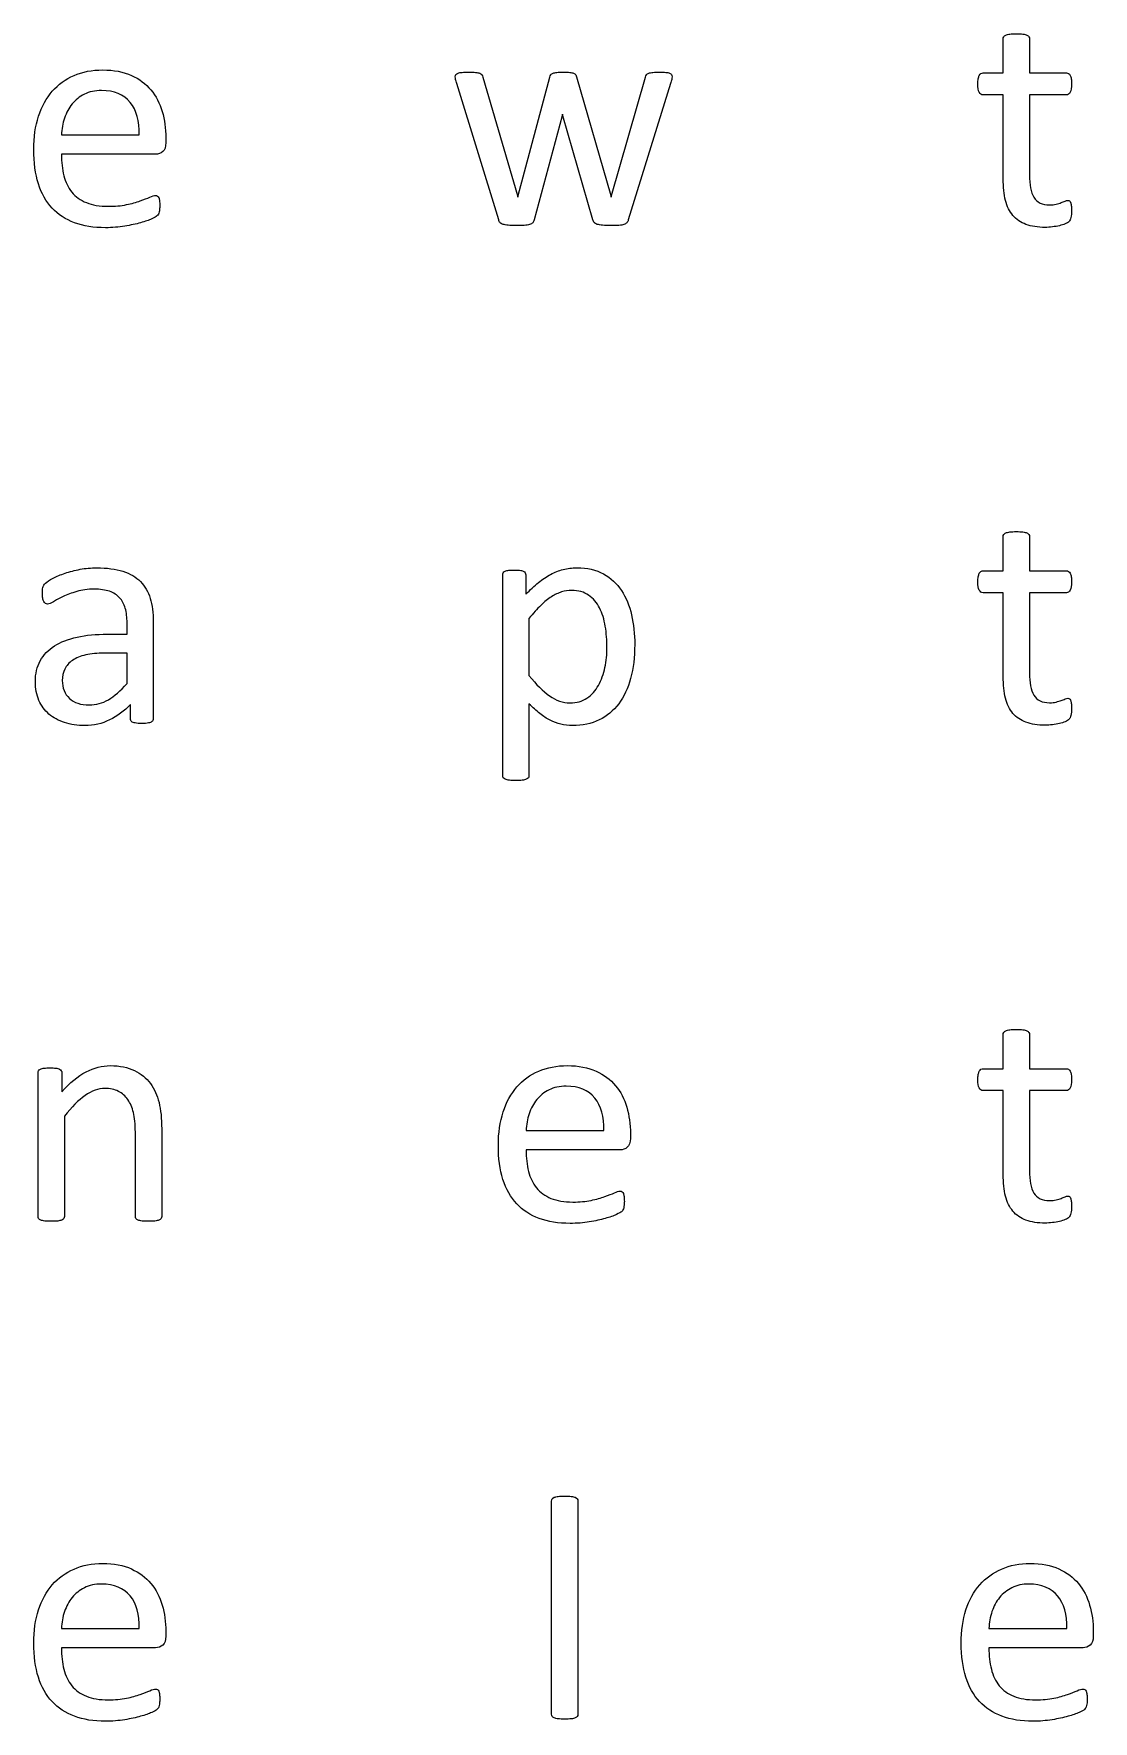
# Model space of a CAD drawing. Extents: x 0 to 612, y 0 to 328.
# Drawn here: x 417.1 to 451.3, y 96.5 to 151 of the extents above; entities that cross this region are included whole.
import ezdxf

# ---------------------------------------------------------------- set-up
doc = ezdxf.new("R2010")
doc.units = 0
doc.layers.add('Layer_1', color=7, linetype='CONTINUOUS')

msp = doc.modelspace()

# ---------------------------------------------------------------- linework, layer by layer
at = {"layer": 'Layer_1', "color": 7}
for p, q in [((448.432097, 149.76953), (448.432097, 150.873039)), ((449.282944, 150.873039), (449.282944, 149.76953)), ((431.608658, 149.630279), (432.727636, 145.804084)), ((432.748249, 145.804084), (433.774412, 149.630279)), ((434.640691, 149.64059), (435.749358, 145.804084)), ((435.764841, 145.804084), (436.868355, 149.630279)), ((437.724365, 149.645715), (437.724351, 149.645772)), ((447.787522, 149.76953), (448.432097, 149.76953)), ((449.282944, 149.76953), (450.47412, 149.76953)), ((432.119167, 145.020258), (430.762983, 149.429145)), ((437.677948, 149.429192), (436.311452, 145.020305)), ((448.432097, 149.06305), (447.782369, 149.06305)), ((448.432097, 146.350686), (448.432097, 149.06305)), ((450.474106, 149.06305), (449.28293, 149.06305)), ((449.28293, 149.06305), (449.28293, 146.47444)), ((434.18179, 148.43394), (434.171483, 148.387537)), ((434.192096, 148.387537), (434.18179, 148.43394)), ((434.171483, 148.387537), (433.269079, 145.020281)), ((435.166693, 145.020281), (434.192096, 148.387537)), ((417.983833, 147.768771), (420.50025, 147.768771)), ((421.356237, 147.670774), (421.356246, 147.516095)), ((421.026224, 147.144823), (417.983833, 147.144823)), ((432.727636, 145.804084), (432.737943, 145.757681)), ((432.737943, 145.757681), (432.748249, 145.804084)), ((435.749358, 145.804084), (435.759665, 145.757681)), ((435.759665, 145.757681), (435.764841, 145.804084)), ((450.644263, 145.33482), (450.644263, 145.334858)), ((448.432097, 133.674291), (448.432097, 134.7778)), ((449.282944, 134.7778), (449.282944, 133.674291)), ((447.787522, 133.674291), (448.432097, 133.674291)), ((449.282944, 133.674291), (450.47412, 133.674291)), ((432.248776, 127.058447), (432.248776, 133.540287)), ((432.996473, 133.540287), (432.996473, 132.916339)), ((448.432097, 132.967862), (447.782369, 132.967862)), ((448.432097, 130.255493), (448.432097, 132.967862)), ((450.474106, 132.967862), (449.28293, 132.967862)), ((449.28293, 132.967862), (449.28293, 130.379252)), ((433.099576, 132.132517), (433.099576, 130.286455)), ((419.46355, 131.62717), (420.102967, 131.62717)), ((420.102967, 131.62717), (420.102967, 131.988131)), ((420.94865, 132.024213), (420.948624, 128.894174)), ((420.102944, 131.013534), (419.375865, 131.013534)), ((420.102944, 130.028626), (420.102944, 131.013534)), ((435.621152, 131.194017), (435.621152, 131.194017)), ((436.518426, 131.292009), (436.518398, 131.29199)), ((420.21641, 128.894174), (420.21641, 129.358266)), ((433.099576, 129.378912), (433.099576, 127.058447)), ((450.644263, 129.239632), (450.644263, 129.239665)), ((448.432097, 117.579098), (448.432097, 118.682607)), ((449.282944, 118.682607), (449.282944, 117.579098)), ((417.226585, 112.804135), (417.226585, 117.44507)), ((417.994917, 117.44507), (417.994917, 116.831439)), ((447.787522, 117.579098), (448.432097, 117.579098)), ((449.282944, 117.579098), (450.47412, 117.579098)), ((448.432097, 116.872665), (447.782369, 116.872665)), ((448.432097, 114.160296), (448.432097, 116.872665)), ((450.474106, 116.872665), (449.28293, 116.872665)), ((449.28293, 116.872665), (449.28293, 114.284055)), ((418.077424, 116.047636), (418.077424, 112.804135)), ((420.37211, 112.804135), (420.37211, 115.521662)), ((421.222946, 115.635105), (421.22292, 112.804135)), ((433.006012, 115.578386), (435.52243, 115.578386)), ((436.378365, 115.480384), (436.378426, 115.32571)), ((436.048404, 114.954438), (433.006012, 114.954438)), ((450.644263, 113.14444), (450.644263, 113.144473)), ((433.830011, 96.708945), (433.830011, 103.598155)), ((434.680858, 103.598155), (434.680858, 96.708945)), ((417.983833, 99.483193), (420.50025, 99.483193)), ((421.356237, 99.385218), (421.356246, 99.23052)), ((447.971718, 99.483193), (450.488135, 99.483193)), ((451.34407, 99.385218), (451.344131, 99.23052)), ((421.026224, 98.859245), (417.983833, 98.859245)), ((451.014109, 98.859245), (447.971718, 98.859245))]:
    msp.add_line(p, q, dxfattribs=at)
for points in [[(448.432097, 150.873039), (448.432097, 150.897088), (448.438121, 150.919443), (448.450169, 150.940074)], [(448.450169, 150.940074), (448.462217, 150.960688), (448.484524, 150.978759), (448.517204, 150.994219)], [(448.517204, 150.994219), (448.549865, 151.009703), (448.593694, 151.020856), (448.6487, 151.027727)], [(448.6487, 151.027727), (448.703701, 151.034598), (448.772454, 151.038034), (448.854963, 151.038034)], [(448.854963, 151.038034), (448.940903, 151.038025), (449.011378, 151.03474), (449.066384, 151.027727)], [(449.066384, 151.027727), (449.121385, 151.020856), (449.164358, 151.009656), (449.195296, 150.994219)], [(449.195296, 150.994219), (449.226216, 150.978736), (449.24858, 150.960711), (449.262331, 150.940074)], [(449.262331, 150.940074), (449.276073, 150.919461), (449.282944, 150.897107), (449.282944, 150.873039)], [(417.68732, 149.179077), (417.88155, 149.400805), (418.116175, 149.570971), (418.391195, 149.689577)], [(418.391195, 149.689577), (418.666211, 149.808173), (418.973889, 149.867476), (419.314227, 149.86748)], [(419.314227, 149.86748), (419.678624, 149.867476), (419.988875, 149.809034), (420.244991, 149.692156)], [(420.244991, 149.692156), (420.501097, 149.575268), (420.711657, 149.417992), (420.876675, 149.220327)], [(430.71658, 149.645724), (430.71658, 149.676644), (430.723451, 149.701582), (430.737193, 149.720497)], [(430.726886, 149.558062), (430.720015, 149.592417), (430.71658, 149.621657), (430.71658, 149.645724)], [(430.762983, 149.429145), (430.745805, 149.480706), (430.733757, 149.523679), (430.726886, 149.558062)], [(430.737193, 149.720497), (430.750935, 149.739415), (430.774136, 149.754852), (430.806807, 149.7669)], [(430.806807, 149.7669), (430.839468, 149.778948), (430.883297, 149.786666), (430.938298, 149.790101)], [(430.938298, 149.790101), (430.993304, 149.793396), (431.060339, 149.795231), (431.139408, 149.795278)], [(431.139408, 149.795278), (431.235664, 149.795273), (431.31301, 149.792925), (431.371452, 149.78756)], [(431.371452, 149.78756), (431.429893, 149.782383), (431.474583, 149.773818), (431.505526, 149.76177)], [(431.505526, 149.76177), (431.536446, 149.749722), (431.55881, 149.732544), (431.572561, 149.710204)], [(431.572561, 149.710204), (431.586304, 149.68785), (431.598351, 149.661213), (431.608658, 149.630279)], [(433.774412, 149.630279), (433.781283, 149.661198), (433.792437, 149.687854), (433.80792, 149.710204)], [(433.80792, 149.710204), (433.823404, 149.732559), (433.846605, 149.749736), (433.877534, 149.76177)], [(433.877534, 149.76177), (433.908454, 149.773818), (433.950584, 149.782383), (434.003872, 149.78756)], [(434.003872, 149.78756), (434.057151, 149.79269), (434.126765, 149.795278), (434.212714, 149.795278)], [(434.212714, 149.795278), (434.295214, 149.795273), (434.36311, 149.792925), (434.416398, 149.78756)], [(434.416398, 149.78756), (434.469677, 149.782383), (434.511793, 149.773818), (434.542736, 149.76177)], [(434.542736, 149.76177), (434.573656, 149.749722), (434.596015, 149.733392), (434.609771, 149.712783)], [(434.609771, 149.712783), (434.623513, 149.69217), (434.63382, 149.668074), (434.640691, 149.64059)], [(436.868355, 149.630279), (436.875226, 149.661198), (436.88638, 149.687854), (436.901863, 149.710204)], [(436.901863, 149.710204), (436.917347, 149.732559), (436.941395, 149.749736), (436.974056, 149.76177)], [(436.974056, 149.76177), (437.006717, 149.773818), (437.051398, 149.782383), (437.108126, 149.78756)], [(437.108126, 149.78756), (437.164841, 149.79269), (437.237895, 149.795278), (437.32728, 149.795278)], [(437.32728, 149.795278), (437.40978, 149.795273), (437.475958, 149.793396), (437.525811, 149.790101)], [(437.525811, 149.790101), (437.575649, 149.786807), (437.615186, 149.778053), (437.644412, 149.764311)], [(437.644412, 149.764311), (437.673637, 149.750569), (437.69425, 149.735086), (437.706293, 149.717908)], [(437.714045, 149.558109), (437.707174, 149.523707), (437.695126, 149.480753), (437.677948, 149.429192)], [(437.706293, 149.717908), (437.718341, 149.700731), (437.724318, 149.676635), (437.724365, 149.645715)], [(437.724351, 149.645772), (437.724342, 149.621723), (437.721057, 149.592483), (437.714045, 149.558109)], [(447.612207, 149.4137), (447.612207, 149.479012), (447.616442, 149.534018), (447.625102, 149.578713)], [(447.625102, 149.578713), (447.633714, 149.623422), (447.644868, 149.660351), (447.65861, 149.689577)], [(447.65861, 149.689577), (447.672352, 149.718802), (447.690424, 149.73942), (447.712755, 149.751459)], [(447.712755, 149.751459), (447.735109, 149.763506), (447.760024, 149.769483), (447.787522, 149.76953)], [(450.47412, 149.76953), (450.501605, 149.769526), (450.525681, 149.763506), (450.546313, 149.751459)], [(450.546313, 149.751459), (450.566927, 149.739411), (450.584998, 149.718798), (450.600453, 149.689577)], [(450.600453, 149.689577), (450.615937, 149.660351), (450.627091, 149.623398), (450.633962, 149.578713)], [(450.633962, 149.578713), (450.640833, 149.534004), (450.644268, 149.479012), (450.644268, 149.4137)], [(417.241274, 148.369489), (417.344406, 148.687477), (417.493087, 148.95734), (417.68732, 149.179077)], [(418.726383, 149.083701), (418.568245, 149.004632), (418.435893, 148.899778), (418.329325, 148.769148)], [(419.27814, 149.202302), (419.068432, 149.202297), (418.884516, 149.16277), (418.726383, 149.083701)], [(420.203746, 148.820714), (419.99576, 149.075103), (419.687226, 149.202297), (419.27814, 149.202302)], [(420.876675, 149.220327), (421.041679, 149.022652), (421.162859, 148.790609), (421.240215, 148.524186)], [(447.65861, 149.145559), (447.62769, 149.200556), (447.612207, 149.289936), (447.612207, 149.4137)], [(447.782369, 149.06305), (447.730803, 149.063046), (447.689548, 149.090534), (447.65861, 149.145559)], [(450.597865, 149.145559), (450.566898, 149.090549), (450.525667, 149.063046), (450.474106, 149.06305)], [(450.644268, 149.4137), (450.644263, 149.289936), (450.628785, 149.200556), (450.597865, 149.145559)], [(418.329325, 148.769148), (418.222754, 148.638514), (418.140248, 148.486391), (418.081809, 148.312793)], [(420.50025, 147.768771), (420.510557, 148.215671), (420.411727, 148.566321), (420.203746, 148.820714)], [(421.240215, 148.524186), (421.317557, 148.257759), (421.356232, 147.973288), (421.356237, 147.670774)], [(417.086577, 147.294339), (417.086576, 147.693114), (417.138142, 148.051496), (417.241274, 148.369489)], [(418.081809, 148.312793), (418.023366, 148.139182), (417.990708, 147.957842), (417.983833, 147.768771)], [(421.356246, 147.516095), (421.356241, 147.382025), (421.322738, 147.286626), (421.255694, 147.229907)], [(417.236118, 146.19083), (417.136423, 146.507096), (417.086576, 146.874937), (417.086577, 147.294339)], [(417.983833, 147.144823), (417.983832, 146.88699), (418.009614, 146.654946), (418.061182, 146.448683)], [(421.255694, 147.229907), (421.188654, 147.173183), (421.112164, 147.144819), (421.026224, 147.144823)], [(418.061182, 146.448683), (418.112747, 146.242415), (418.19869, 146.065372), (418.319012, 145.917551)], [(448.506869, 145.651966), (448.457021, 145.849631), (448.432097, 146.082541), (448.432097, 146.350686)], [(449.28293, 146.47444), (449.28293, 146.154734), (449.330199, 145.913231), (449.424737, 145.74994)], [(417.679585, 145.401869), (417.483633, 145.611573), (417.335811, 145.874555), (417.236118, 146.19083)], [(418.319012, 145.917551), (418.43933, 145.769729), (418.595747, 145.656286), (418.788262, 145.577217)], [(420.528614, 145.633941), (420.654086, 145.67865), (420.757218, 145.719025), (420.838009, 145.755121)], [(420.838009, 145.755121), (420.918791, 145.791218), (420.979812, 145.809261), (421.021066, 145.809266)], [(421.021066, 145.809266), (421.045115, 145.809261), (421.066622, 145.803242), (421.085527, 145.791194)], [(421.085527, 145.791194), (421.104446, 145.779146), (421.119035, 145.761122), (421.129342, 145.737049)], [(421.129342, 145.737049), (421.139648, 145.713001), (421.147366, 145.679464), (421.152543, 145.636497)], [(449.424737, 145.74994), (449.519275, 145.586649), (449.688581, 145.505001), (449.932663, 145.505001)], [(418.404086, 144.927461), (418.117035, 145.034033), (417.875534, 145.192166), (417.679585, 145.401869)], [(418.788262, 145.577217), (418.980775, 145.498149), (419.216259, 145.458617), (419.494715, 145.458617)], [(419.494715, 145.458617), (419.714725, 145.458617), (419.910677, 145.476641), (420.082566, 145.512761)], [(420.082566, 145.512761), (420.25445, 145.548858), (420.403133, 145.589251), (420.528614, 145.633941)], [(421.070044, 145.146619), (421.051125, 145.1277), (420.995272, 145.096771), (420.902456, 145.053799)], [(421.116447, 145.205917), (421.104399, 145.185304), (421.088962, 145.165538), (421.070044, 145.146619)], [(421.142237, 145.275531), (421.13706, 145.249741), (421.128495, 145.226545), (421.116447, 145.205917)], [(421.155132, 145.363194), (421.151837, 145.330533), (421.147366, 145.301317), (421.142237, 145.275531)], [(421.152543, 145.636497), (421.157673, 145.593529), (421.160261, 145.541097), (421.160261, 145.47922)], [(421.160261, 145.47922), (421.160257, 145.434511), (421.158379, 145.395855), (421.155132, 145.363194)], [(448.74665, 145.162089), (448.636642, 145.291001), (448.556717, 145.454296), (448.506869, 145.651966)], [(449.169492, 144.873321), (448.997603, 144.936916), (448.856657, 145.033172), (448.74665, 145.162089)], [(449.932663, 145.505001), (450.011727, 145.505001), (450.082202, 145.512719), (450.144084, 145.528202)], [(450.144084, 145.528202), (450.205961, 145.543686), (450.260963, 145.560016), (450.309093, 145.577189)], [(450.309093, 145.577189), (450.357218, 145.594367), (450.398473, 145.610697), (450.432852, 145.626176)], [(450.432852, 145.626176), (450.467207, 145.641659), (450.498164, 145.649378), (450.525672, 145.649378)], [(450.525672, 145.649378), (450.54285, 145.649378), (450.55918, 145.645142), (450.574659, 145.636483)], [(450.574659, 145.636483), (450.590142, 145.62787), (450.602143, 145.61154), (450.610755, 145.587491)], [(450.610755, 145.587491), (450.619321, 145.563442), (450.627086, 145.530772), (450.633957, 145.489518)], [(450.644263, 145.334858), (450.644259, 145.235162), (450.637392, 145.156098), (450.62365, 145.097656)], [(450.633957, 145.489518), (450.640828, 145.448244), (450.644263, 145.396697), (450.644263, 145.33482)], [(419.407043, 144.76761), (419.025455, 144.76761), (418.691135, 144.820894), (418.404086, 144.927461)], [(420.028412, 144.816597), (419.834177, 144.783936), (419.627058, 144.76761), (419.407043, 144.76761)], [(420.541495, 144.927461), (420.393669, 144.886235), (420.222641, 144.849254), (420.028412, 144.816597)], [(420.902456, 145.053799), (420.809636, 145.010831), (420.689312, 144.968716), (420.541495, 144.927461)], [(432.16557, 144.932596), (432.144957, 144.956644), (432.129474, 144.985879), (432.119167, 145.020258)], [(432.260965, 144.875872), (432.217998, 144.889614), (432.186193, 144.908533), (432.16557, 144.932596)], [(432.425978, 144.844952), (432.358939, 144.851823), (432.303937, 144.86213), (432.260965, 144.875872)], [(432.686386, 144.834646), (432.579815, 144.834646), (432.493009, 144.83794), (432.425978, 144.844952)], [(432.946794, 144.842364), (432.876319, 144.837187), (432.789513, 144.834646), (432.686386, 144.834646)], [(433.11954, 144.870742), (433.074831, 144.857), (433.017265, 144.847541), (432.946794, 144.842364)], [(433.220093, 144.927461), (433.197738, 144.903412), (433.164225, 144.884494), (433.11954, 144.870742)], [(433.269079, 145.020281), (433.258773, 144.982444), (433.242442, 144.951529), (433.220093, 144.927461)], [(435.213096, 144.932619), (435.192483, 144.956668), (435.177, 144.985903), (435.166693, 145.020281)], [(435.308496, 144.875895), (435.265528, 144.889637), (435.233719, 144.908556), (435.213096, 144.932619)], [(435.481241, 144.844976), (435.409044, 144.851847), (435.351459, 144.862153), (435.308496, 144.875895)], [(435.749382, 144.834669), (435.64281, 144.834669), (435.553425, 144.837963), (435.481241, 144.844976)], [(436.007211, 144.842387), (435.938453, 144.83721), (435.852508, 144.834669), (435.749382, 144.834669)], [(436.169645, 144.870766), (436.130113, 144.857023), (436.075963, 144.847564), (436.007211, 144.842387)], [(436.262465, 144.927485), (436.240111, 144.903436), (436.209172, 144.884517), (436.169645, 144.870766)], [(436.311452, 145.020305), (436.301146, 144.982467), (436.284815, 144.951552), (436.262465, 144.927485)], [(449.788282, 144.777922), (449.54764, 144.777922), (449.341376, 144.809736), (449.169492, 144.873321)], [(450.025488, 144.793405), (449.946414, 144.783099), (449.867346, 144.777922), (449.788282, 144.777922)], [(450.249799, 144.83209), (450.179319, 144.816607), (450.104552, 144.803712), (450.025488, 144.793405)], [(450.438014, 144.891393), (450.383008, 144.867344), (450.32027, 144.847578), (450.249799, 144.83209)], [(450.561773, 144.968739), (450.534289, 144.941255), (450.493016, 144.915456), (450.438014, 144.891393)], [(450.62365, 145.097656), (450.609908, 145.039214), (450.589295, 144.996242), (450.561773, 144.968739)], [(448.432097, 134.7778), (448.432097, 134.801848), (448.438121, 134.824203), (448.450169, 134.84484)], [(448.450169, 134.84484), (448.462217, 134.865453), (448.484524, 134.883524), (448.517204, 134.898984)], [(448.517204, 134.898984), (448.549865, 134.914421), (448.593694, 134.925621), (448.6487, 134.932492)], [(448.6487, 134.932492), (448.703701, 134.939363), (448.772454, 134.942799), (448.854963, 134.942799)], [(448.854963, 134.942799), (448.940903, 134.942794), (449.011378, 134.939505), (449.066384, 134.932492)], [(449.066384, 134.932492), (449.121385, 134.925621), (449.164358, 134.914421), (449.195296, 134.898984)], [(449.195296, 134.898984), (449.226216, 134.883501), (449.24858, 134.865476), (449.262331, 134.84484)], [(449.262331, 134.84484), (449.276073, 134.824226), (449.282944, 134.801872), (449.282944, 134.7778)], [(418.102211, 133.599552), (418.250031, 133.649395), (418.411604, 133.690649), (418.58693, 133.72331)], [(418.58693, 133.72331), (418.762252, 133.755971), (418.939297, 133.772293), (419.118061, 133.772297)], [(419.118061, 133.772297), (419.451514, 133.772293), (419.735129, 133.734459), (419.968899, 133.658854)], [(432.264259, 133.615054), (432.274566, 133.633973), (432.295179, 133.650303), (432.326136, 133.664045)], [(432.326136, 133.664045), (432.357056, 133.677787), (432.396612, 133.687247), (432.444737, 133.692424)], [(432.444737, 133.692424), (432.492868, 133.697601), (432.551309, 133.700142), (432.620062, 133.700142)], [(432.620062, 133.700142), (432.692255, 133.700132), (432.751553, 133.697789), (432.797966, 133.692424)], [(432.797966, 133.692424), (432.844369, 133.687247), (432.883049, 133.677787), (432.913988, 133.664045)], [(432.913988, 133.664045), (432.944907, 133.650303), (432.966415, 133.633973), (432.978448, 133.615054)], [(433.798324, 133.558335), (433.930672, 133.628801), (434.066464, 133.682089), (434.205693, 133.718185)], [(434.205693, 133.718185), (434.344916, 133.754282), (434.491881, 133.772326), (434.646583, 133.77233)], [(434.646583, 133.77233), (434.983476, 133.772326), (435.270526, 133.707008), (435.507733, 133.576383)], [(447.712755, 133.656266), (447.735109, 133.668314), (447.760024, 133.674291), (447.787522, 133.674291)], [(450.47412, 133.674291), (450.501605, 133.674286), (450.525681, 133.668267), (450.546313, 133.656266)], [(417.364817, 132.931775), (417.364817, 133.017715), (417.370832, 133.085607), (417.382866, 133.135459)], [(417.382866, 133.135459), (417.394899, 133.185303), (417.424115, 133.232572), (417.470527, 133.277267)], [(417.470527, 133.277267), (417.516935, 133.321928), (417.596863, 133.374379), (417.710309, 133.434543)], [(417.710309, 133.434543), (417.823753, 133.494698), (417.954387, 133.549699), (418.102211, 133.599552)], [(419.968899, 133.658854), (420.202661, 133.583221), (420.391732, 133.472353), (420.536123, 133.326253)], [(420.536123, 133.326253), (420.680505, 133.180145), (420.785354, 132.998806), (420.850676, 132.782231)], [(432.248776, 133.540287), (432.248776, 133.571206), (432.253906, 133.596144), (432.264259, 133.615054)], [(432.978448, 133.615054), (432.990496, 133.596135), (432.996473, 133.571239), (432.996473, 133.540287)], [(432.996473, 132.916339), (433.137419, 133.060716), (433.273207, 133.186192), (433.403841, 133.292769)], [(433.403841, 133.292769), (433.534476, 133.399336), (433.665967, 133.487855), (433.798324, 133.558335)], [(435.507733, 133.576383), (435.744934, 133.445744), (435.938302, 133.266979), (436.087851, 133.040098)], [(447.612207, 133.318507), (447.612207, 133.38382), (447.616442, 133.438826), (447.625102, 133.48352)], [(447.65861, 133.050367), (447.62769, 133.105363), (447.612207, 133.194748), (447.612207, 133.318507)], [(447.625102, 133.48352), (447.633714, 133.528229), (447.644868, 133.565163), (447.65861, 133.594389)], [(447.65861, 133.594389), (447.672352, 133.623614), (447.690424, 133.644228), (447.712755, 133.656266)], [(450.546313, 133.656266), (450.566927, 133.644218), (450.584998, 133.623605), (450.600453, 133.594389)], [(450.644268, 133.318507), (450.644263, 133.194748), (450.628785, 133.105363), (450.597865, 133.050367)], [(450.600453, 133.594389), (450.615937, 133.565163), (450.627091, 133.528206), (450.633962, 133.48352)], [(450.633962, 133.48352), (450.640833, 133.438811), (450.644268, 133.38382), (450.644268, 133.318507)], [(417.375129, 132.789968), (417.368253, 132.832936), (417.364817, 132.880205), (417.364817, 132.931775)], [(417.408646, 132.684258), (417.393177, 132.711742), (417.382004, 132.746991), (417.375129, 132.789968)], [(417.46279, 132.62238), (417.442163, 132.636123), (417.424115, 132.656736), (417.408646, 132.684258)], [(417.534983, 132.601767), (417.50748, 132.601763), (417.483416, 132.608638), (417.46279, 132.62238)], [(417.723198, 132.676535), (417.638973, 132.626687), (417.576234, 132.601763), (417.534983, 132.601767)], [(418.037751, 132.841548), (417.912272, 132.781384), (417.807421, 132.726378), (417.723198, 132.676535)], [(418.476061, 133.006557), (418.30933, 132.956709), (418.163226, 132.901703), (418.037751, 132.841548)], [(419.040708, 133.081329), (418.831005, 133.081324), (418.642789, 133.056386), (418.476061, 133.006557)], [(419.535743, 133.011715), (419.401669, 133.058118), (419.236655, 133.081324), (419.040708, 133.081329)], [(419.863186, 132.805452), (419.77896, 132.896549), (419.669809, 132.965302), (419.535743, 133.011715)], [(420.046243, 132.462539), (420.008406, 132.600045), (419.947404, 132.714349), (419.863186, 132.805452)], [(420.850676, 132.782231), (420.915989, 132.565652), (420.948645, 132.312981), (420.94865, 132.024213)], [(433.826656, 132.83639), (433.716643, 132.765915), (433.601483, 132.673094), (433.481164, 132.557934)], [(434.15152, 132.991087), (434.044948, 132.958426), (433.936658, 132.906861), (433.826656, 132.83639)], [(434.476384, 133.040079), (434.366376, 133.040074), (434.258087, 133.023748), (434.15152, 132.991087)], [(435.028143, 132.885377), (434.880316, 132.988508), (434.696398, 133.040074), (434.476384, 133.040079)], [(435.381366, 132.472851), (435.293704, 132.644735), (435.17596, 132.782245), (435.028143, 132.885377)], [(436.087851, 133.040098), (436.237386, 132.813203), (436.346532, 132.549354), (436.415294, 132.248558)], [(447.782369, 132.967862), (447.730803, 132.967858), (447.689548, 132.995347), (447.65861, 133.050367)], [(450.597865, 133.050367), (450.566898, 132.995361), (450.525667, 132.967858), (450.474106, 132.967862)], [(420.102967, 131.988131), (420.102962, 132.166891), (420.084048, 132.325024), (420.046243, 132.462539)], [(433.481164, 132.557934), (433.360841, 132.442768), (433.233647, 132.300961), (433.099576, 132.132517)], [(435.567007, 131.88242), (435.530911, 132.104153), (435.469024, 132.300961), (435.381366, 132.472851)], [(436.415294, 132.248558), (436.484042, 131.947752), (436.518421, 131.628902), (436.518426, 131.292009)], [(417.756716, 131.245583), (417.956103, 131.372777), (418.200182, 131.468172), (418.488953, 131.531771)], [(418.488953, 131.531771), (418.77772, 131.595366), (419.102585, 131.627166), (419.46355, 131.62717)], [(435.621152, 131.194017), (435.621147, 131.431219), (435.60308, 131.660683), (435.567007, 131.88242)], [(417.297779, 130.766017), (417.404348, 130.958528), (417.557327, 131.118384), (417.756716, 131.245583)], [(418.767385, 130.954236), (418.595497, 130.914704), (418.452831, 130.856258), (418.339388, 130.778911)], [(419.375865, 131.013534), (419.142094, 131.013534), (418.939271, 130.993768), (418.767385, 130.954236)], [(435.554112, 130.549442), (435.598821, 130.762581), (435.621147, 130.977438), (435.621152, 131.194017)], [(436.518398, 131.29199), (436.518393, 130.886335), (436.474536, 130.521939), (436.386902, 130.198793)], [(417.137925, 130.08535), (417.137924, 130.346614), (417.191209, 130.573505), (417.297779, 130.766017)], [(418.089293, 130.500455), (418.036007, 130.392166), (418.009364, 130.267546), (418.009366, 130.1266)], [(418.339388, 130.778911), (418.225941, 130.70156), (418.142577, 130.60874), (418.089293, 130.500455)], [(435.34527, 129.971902), (435.439803, 130.143787), (435.509417, 130.336298), (435.554112, 130.549442)], [(417.253948, 129.487183), (417.176599, 129.662508), (417.137924, 129.861895), (417.137925, 130.08535)], [(418.009366, 130.1266), (418.009364, 129.885958), (418.085854, 129.694307), (418.238834, 129.551639)], [(419.502198, 129.50781), (419.692992, 129.621253), (419.89324, 129.79486), (420.102944, 130.028626)], [(433.099576, 130.286455), (433.333338, 130.001123), (433.55507, 129.782826), (433.764774, 129.631569)], [(434.973998, 129.559376), (435.126973, 129.662508), (435.250732, 129.800013), (435.34527, 129.971902)], [(436.386902, 130.198793), (436.299239, 129.875646), (436.170323, 129.601487), (436.000161, 129.376314)], [(448.506869, 129.556773), (448.457021, 129.754443), (448.432097, 129.987348), (448.432097, 130.255493)], [(449.28293, 130.379252), (449.28293, 130.059541), (449.330199, 129.818038), (449.424737, 129.654747)], [(417.578814, 129.043718), (417.439585, 129.164037), (417.331296, 129.311858), (417.253948, 129.487183)], [(418.238834, 129.551639), (418.391812, 129.408975), (418.60581, 129.337643), (418.88083, 129.337643)], [(418.88083, 129.337643), (419.104279, 129.337643), (419.311404, 129.394363), (419.502198, 129.50781)], [(420.21641, 129.358266), (420.013582, 129.141692), (419.787553, 128.973243), (419.538318, 128.852924)], [(433.450226, 129.064359), (433.340214, 129.153739), (433.223331, 129.258593), (433.099576, 129.378912)], [(433.764774, 129.631569), (433.974472, 129.480307), (434.194487, 129.404679), (434.424818, 129.404679)], [(434.424818, 129.404679), (434.637957, 129.404679), (434.821014, 129.456244), (434.973998, 129.559376)], [(436.000161, 129.376314), (435.829989, 129.151146), (435.619425, 128.977539), (435.368476, 128.855498)], [(448.74665, 129.066896), (448.636642, 129.195813), (448.556717, 129.359104), (448.506869, 129.556773)], [(449.424737, 129.654747), (449.519275, 129.491456), (449.688581, 129.409808), (449.932663, 129.409808)], [(449.932663, 129.409808), (450.011727, 129.409808), (450.082202, 129.417526), (450.144084, 129.43301)], [(450.144084, 129.43301), (450.205961, 129.448493), (450.260963, 129.464824), (450.309093, 129.481997)], [(450.309093, 129.481997), (450.357218, 129.499174), (450.398473, 129.515505), (450.432852, 129.530988)], [(450.432852, 129.530988), (450.467207, 129.546472), (450.498164, 129.55419), (450.525672, 129.55419)], [(450.525672, 129.55419), (450.54285, 129.55419), (450.55918, 129.549954), (450.574659, 129.541295)], [(450.574659, 129.541295), (450.590142, 129.532682), (450.602143, 129.516352), (450.610755, 129.492308)], [(450.610755, 129.492308), (450.619321, 129.468259), (450.627086, 129.435584), (450.633957, 129.39433)], [(450.633957, 129.39433), (450.640828, 129.353103), (450.644263, 129.301514), (450.644263, 129.239632)], [(418.08416, 128.767836), (417.886489, 128.831436), (417.71804, 128.923395), (417.578814, 129.043718)], [(418.746783, 128.672441), (418.502702, 128.672441), (418.281828, 128.704255), (418.08416, 128.767836)], [(419.538318, 128.852924), (419.289082, 128.732601), (419.025234, 128.672441), (418.746783, 128.672441)], [(420.252507, 128.801358), (420.228458, 128.821971), (420.21641, 128.852924), (420.21641, 128.894174)], [(420.368533, 128.754955), (420.315245, 128.765262), (420.276569, 128.780745), (420.252507, 128.801358)], [(420.582529, 128.739472), (420.493144, 128.739472), (420.421812, 128.744649), (420.368533, 128.754955)], [(420.79395, 128.754955), (420.74582, 128.744649), (420.675344, 128.739472), (420.582529, 128.739472)], [(420.907397, 128.801358), (420.879866, 128.780745), (420.842075, 128.765262), (420.79395, 128.754955)], [(420.948624, 128.894174), (420.948619, 128.852948), (420.934882, 128.821981), (420.907397, 128.801358)], [(433.782822, 128.842627), (433.671097, 128.901068), (433.560228, 128.974979), (433.450226, 129.064359)], [(434.125739, 128.713715), (434.008851, 128.741199), (433.894547, 128.784185), (433.782822, 128.842627)], [(435.368476, 128.855498), (435.117518, 128.733462), (434.830468, 128.672441), (434.507327, 128.672441)], [(449.169492, 128.778128), (448.997603, 128.841728), (448.856657, 128.937984), (448.74665, 129.066896)], [(449.788282, 128.682729), (449.54764, 128.682729), (449.341376, 128.714543), (449.169492, 128.778128)], [(450.438014, 128.7962), (450.383008, 128.772152), (450.32027, 128.752386), (450.249799, 128.736897)], [(450.561773, 128.873547), (450.534289, 128.846062), (450.493016, 128.820263), (450.438014, 128.7962)], [(450.62365, 129.002463), (450.609908, 128.944022), (450.589295, 128.90105), (450.561773, 128.873547)], [(450.644263, 129.239665), (450.644259, 129.139974), (450.637392, 129.060905), (450.62365, 129.002463)], [(434.507327, 128.672441), (434.369812, 128.672441), (434.242617, 128.686183), (434.125739, 128.713715)], [(450.025488, 128.698213), (449.946414, 128.687906), (449.867346, 128.682729), (449.788282, 128.682729)], [(450.249799, 128.736897), (450.179319, 128.721414), (450.104552, 128.708519), (450.025488, 128.698213)], [(432.266801, 126.986253), (432.254753, 127.006867), (432.248776, 127.030962), (432.248776, 127.058447)], [(432.333836, 126.934688), (432.301175, 126.94843), (432.27883, 126.965607), (432.266801, 126.986253)], [(432.465327, 126.903768), (432.410326, 126.910639), (432.366492, 126.920946), (432.333836, 126.934688)], [(432.67159, 126.893461), (432.589086, 126.893466), (432.520333, 126.896756), (432.465327, 126.903768)], [(432.883011, 126.903768), (432.828005, 126.896897), (432.757535, 126.893461), (432.67159, 126.893461)], [(433.011928, 126.934688), (432.980961, 126.920946), (432.938013, 126.910639), (432.883011, 126.903768)], [(433.078963, 126.986253), (433.065221, 126.96564), (433.042867, 126.948416), (433.011928, 126.934688)], [(433.099576, 127.058447), (433.099572, 127.030962), (433.092705, 127.006881), (433.078963, 126.986253)], [(448.432097, 118.682607), (448.432097, 118.706656), (448.438121, 118.72901), (448.450169, 118.749642)], [(448.450169, 118.749642), (448.462217, 118.770255), (448.484524, 118.788327), (448.517204, 118.803787)], [(448.517204, 118.803787), (448.549865, 118.81927), (448.593694, 118.830424), (448.6487, 118.837295)], [(448.6487, 118.837295), (448.703701, 118.844166), (448.772454, 118.847602), (448.854963, 118.847602)], [(448.854963, 118.847602), (448.940903, 118.847592), (449.011378, 118.844307), (449.066384, 118.837295)], [(449.066384, 118.837295), (449.121385, 118.830424), (449.164358, 118.819223), (449.195296, 118.803787)], [(449.195296, 118.803787), (449.226216, 118.788304), (449.24858, 118.770279), (449.262331, 118.749642)], [(449.262331, 118.749642), (449.276073, 118.729029), (449.282944, 118.706675), (449.282944, 118.682607)], [(417.226585, 117.44507), (417.226584, 117.472555), (417.231743, 117.495775), (417.242054, 117.514684)], [(417.242054, 117.514684), (417.252366, 117.533603), (417.272993, 117.550781), (417.303933, 117.56625)], [(417.303933, 117.56625), (417.334872, 117.581734), (417.374406, 117.59204), (417.422535, 117.597217)], [(417.422535, 117.597217), (417.470662, 117.602347), (417.53426, 117.604935), (417.613329, 117.604935)], [(417.613329, 117.604935), (417.688958, 117.60493), (417.751696, 117.602582), (417.801545, 117.597217)], [(417.801545, 117.597217), (417.85139, 117.59204), (417.890065, 117.581734), (417.917568, 117.56625)], [(417.917568, 117.56625), (417.945066, 117.550767), (417.964835, 117.533589), (417.976869, 117.514684)], [(417.976869, 117.514684), (417.988898, 117.495766), (417.994917, 117.472564), (417.994917, 117.44507)], [(417.994917, 116.831439), (418.256183, 117.123637), (418.516591, 117.337637), (418.776141, 117.473435)], [(418.776141, 117.473435), (419.035689, 117.609218), (419.297815, 117.677114), (419.56252, 117.677119)], [(419.56252, 117.677119), (419.871915, 117.677114), (420.132323, 117.624687), (420.343744, 117.519842)], [(420.343744, 117.519842), (420.55516, 117.414988), (420.726188, 117.274899), (420.856827, 117.099579)], [(432.709447, 116.988692), (432.903676, 117.210419), (433.138304, 117.380586), (433.41332, 117.499192)], [(433.41332, 117.499192), (433.68834, 117.617788), (433.996013, 117.677091), (434.336351, 117.677095)], [(434.336351, 117.677095), (434.700747, 117.677091), (435.011003, 117.618649), (435.267119, 117.501771)], [(435.267119, 117.501771), (435.523225, 117.384883), (435.733785, 117.227606), (435.898799, 117.029941)], [(447.612207, 117.223314), (447.612207, 117.288627), (447.616442, 117.343628), (447.625102, 117.388328)], [(447.625102, 117.388328), (447.633714, 117.433037), (447.644868, 117.469966), (447.65861, 117.499192)], [(447.65861, 117.499192), (447.672352, 117.528417), (447.690424, 117.549035), (447.712755, 117.561073)], [(447.712755, 117.561073), (447.735109, 117.573074), (447.760024, 117.579098), (447.787522, 117.579098)], [(450.47412, 117.579098), (450.501605, 117.579093), (450.525681, 117.573074), (450.546313, 117.561073)], [(450.546313, 117.561073), (450.566927, 117.549026), (450.584998, 117.528412), (450.600453, 117.499192)], [(450.600453, 117.499192), (450.615937, 117.469966), (450.627091, 117.433013), (450.633962, 117.388328)], [(450.633962, 117.388328), (450.640833, 117.343619), (450.644268, 117.288627), (450.644268, 117.223314)], [(419.387202, 116.939724), (419.174058, 116.939719), (418.960919, 116.86409), (418.747782, 116.712833)], [(419.82293, 116.846908), (419.697453, 116.90878), (419.552206, 116.939719), (419.387202, 116.939724)], [(420.12975, 116.578763), (420.050677, 116.695641), (419.948406, 116.785022), (419.82293, 116.846908)], [(420.856827, 117.099579), (420.987457, 116.92425), (421.081134, 116.718848), (421.137863, 116.483368)], [(432.263403, 116.179103), (432.366534, 116.497092), (432.515213, 116.76695), (432.709447, 116.988692)], [(433.748561, 116.893316), (433.590423, 116.814242), (433.458071, 116.709393), (433.351504, 116.578763)], [(434.300315, 117.011917), (434.090612, 117.011912), (433.906694, 116.972385), (433.748561, 116.893316)], [(435.225925, 116.630329), (435.01794, 116.884718), (434.709406, 117.011912), (434.300315, 117.011917)], [(435.898799, 117.029941), (436.063807, 116.832267), (436.184987, 116.600223), (436.262338, 116.333801)], [(447.65861, 116.955169), (447.62769, 117.010171), (447.612207, 117.099551), (447.612207, 117.223314)], [(447.782369, 116.872665), (447.730803, 116.87266), (447.689548, 116.900149), (447.65861, 116.955169)], [(450.597865, 116.955169), (450.566898, 116.900163), (450.525667, 116.87266), (450.474106, 116.872665)], [(450.644268, 117.223314), (450.644263, 117.099551), (450.628785, 117.010171), (450.597865, 116.955169)], [(418.747782, 116.712833), (418.53464, 116.561571), (418.311188, 116.339839), (418.077424, 116.047636)], [(420.310228, 116.161079), (420.268955, 116.322647), (420.208814, 116.461875), (420.12975, 116.578763)], [(421.137863, 116.483368), (421.194577, 116.24788), (421.222941, 115.965127), (421.222946, 115.635105)], [(433.351504, 116.578763), (433.244932, 116.448128), (433.162428, 116.296005), (433.103986, 116.122403)], [(435.52243, 115.578386), (435.532737, 116.025286), (435.433906, 116.375935), (435.225925, 116.630329)], [(436.262338, 116.333801), (436.339685, 116.067374), (436.37836, 115.782903), (436.378365, 115.480384)], [(420.37211, 115.521662), (420.372105, 115.786362), (420.351497, 115.999501), (420.310228, 116.161079)], [(432.108706, 115.103954), (432.108701, 115.502729), (432.160267, 115.86111), (432.263403, 116.179103)], [(433.103986, 116.122403), (433.045545, 115.948796), (433.012888, 115.767457), (433.006012, 115.578386)], [(436.378426, 115.32571), (436.378421, 115.191635), (436.344918, 115.096241), (436.277873, 115.039521)], [(432.258245, 114.000445), (432.158549, 114.316711), (432.108701, 114.684547), (432.108706, 115.103954)], [(433.006012, 114.954438), (433.006012, 114.696604), (433.031802, 114.464556), (433.083359, 114.258298)], [(436.277873, 115.039521), (436.210829, 114.982798), (436.134344, 114.954433), (436.048404, 114.954438)], [(433.083359, 114.258298), (433.134925, 114.05203), (433.220869, 113.874987), (433.341193, 113.727166)], [(448.506869, 113.461581), (448.457021, 113.659246), (448.432097, 113.892155), (448.432097, 114.160296)], [(449.28293, 114.284055), (449.28293, 113.964344), (449.330199, 113.722845), (449.424737, 113.559554)], [(432.70171, 113.211484), (432.505763, 113.421183), (432.357936, 113.68417), (432.258245, 114.000445)], [(433.341193, 113.727166), (433.461511, 113.579344), (433.617926, 113.465896), (433.810443, 113.386832)], [(435.55079, 113.443556), (435.676266, 113.488265), (435.779398, 113.528639), (435.860189, 113.564736)], [(435.860189, 113.564736), (435.940971, 113.600832), (436.001991, 113.618876), (436.043246, 113.618881)], [(436.043246, 113.618881), (436.067295, 113.618876), (436.088802, 113.612857), (436.107702, 113.600809)], [(436.107702, 113.600809), (436.126621, 113.588761), (436.14121, 113.570736), (436.151517, 113.546664)], [(436.151517, 113.546664), (436.161823, 113.522615), (436.169541, 113.489079), (436.174718, 113.446107)], [(449.424737, 113.559554), (449.519275, 113.396263), (449.688581, 113.314616), (449.932663, 113.314616)], [(433.426215, 112.737076), (433.13916, 112.843648), (432.897662, 113.001781), (432.70171, 113.211484)], [(433.810443, 113.386832), (434.00295, 113.307763), (434.238434, 113.268231), (434.516895, 113.268231)], [(434.516895, 113.268231), (434.736905, 113.268231), (434.932856, 113.286256), (435.104746, 113.322376)], [(435.104746, 113.322376), (435.27663, 113.358473), (435.425313, 113.398861), (435.55079, 113.443556)], [(436.092172, 112.956234), (436.073253, 112.937315), (436.017399, 112.906386), (435.924584, 112.863414)], [(436.138575, 113.015532), (436.126527, 112.994919), (436.111043, 112.975153), (436.092172, 112.956234)], [(436.164365, 113.085146), (436.159188, 113.059356), (436.150623, 113.036159), (436.138575, 113.015532)], [(436.17726, 113.172809), (436.173965, 113.140148), (436.169541, 113.110931), (436.164365, 113.085146)], [(436.174718, 113.446107), (436.179848, 113.403139), (436.182436, 113.350712), (436.182436, 113.288835)], [(436.182436, 113.288835), (436.182432, 113.244126), (436.180554, 113.20547), (436.17726, 113.172809)], [(448.74665, 112.971703), (448.636642, 113.100616), (448.556717, 113.263906), (448.506869, 113.461581)], [(449.169492, 112.682931), (448.997603, 112.746531), (448.856657, 112.842787), (448.74665, 112.971703)], [(449.932663, 113.314616), (450.011727, 113.314616), (450.082202, 113.322334), (450.144084, 113.337817)], [(450.144084, 113.337817), (450.205961, 113.353301), (450.260963, 113.369631), (450.309093, 113.386804)], [(450.309093, 113.386804), (450.357218, 113.403982), (450.398473, 113.420312), (450.432852, 113.435791)], [(450.432852, 113.435791), (450.467207, 113.451274), (450.498164, 113.458992), (450.525672, 113.458992)], [(450.525672, 113.458992), (450.54285, 113.458992), (450.55918, 113.454757), (450.574659, 113.446097)], [(450.574659, 113.446097), (450.590142, 113.437485), (450.602143, 113.421155), (450.610755, 113.397111)], [(450.610755, 113.397111), (450.619321, 113.373062), (450.627086, 113.340387), (450.633957, 113.299137)], [(450.644263, 113.144473), (450.644259, 113.044776), (450.637392, 112.965708), (450.62365, 112.907266)], [(450.633957, 113.299137), (450.640828, 113.257864), (450.644263, 113.206317), (450.644263, 113.14444)], [(417.244633, 112.73452), (417.232599, 112.753439), (417.226585, 112.776641), (417.226585, 112.804135)], [(417.311669, 112.685534), (417.279008, 112.699276), (417.256665, 112.715606), (417.244633, 112.73452)], [(417.443162, 112.654614), (417.388158, 112.661485), (417.344326, 112.671792), (417.311669, 112.685534)], [(417.649426, 112.644307), (417.56692, 112.644307), (417.498165, 112.647602), (417.443162, 112.654614)], [(417.860847, 112.654614), (417.805842, 112.647743), (417.735368, 112.644307), (417.649426, 112.644307)], [(417.989762, 112.685534), (417.958818, 112.671792), (417.915849, 112.661485), (417.860847, 112.654614)], [(418.056797, 112.73452), (418.043046, 112.715602), (418.020701, 112.699271), (417.989762, 112.685534)], [(418.077424, 112.804135), (418.077423, 112.77665), (418.070549, 112.75343), (418.056797, 112.73452)], [(420.392723, 112.73452), (420.378981, 112.753439), (420.37211, 112.776641), (420.37211, 112.804135)], [(420.459758, 112.685534), (420.428791, 112.699276), (420.40647, 112.715606), (420.392723, 112.73452)], [(420.58867, 112.654614), (420.533664, 112.661485), (420.490692, 112.671792), (420.459758, 112.685534)], [(420.800091, 112.644307), (420.714147, 112.644307), (420.643672, 112.647602), (420.58867, 112.654614)], [(421.006355, 112.654614), (420.951349, 112.647743), (420.882591, 112.644307), (420.800091, 112.644307)], [(421.135271, 112.685534), (421.104352, 112.671792), (421.061356, 112.661485), (421.006355, 112.654614)], [(421.202307, 112.73452), (421.188564, 112.715602), (421.16621, 112.699271), (421.135271, 112.685534)], [(421.22292, 112.804135), (421.222915, 112.77665), (421.216049, 112.75343), (421.202307, 112.73452)], [(434.429171, 112.577221), (434.047579, 112.577225), (433.71326, 112.630509), (433.426215, 112.737076)], [(435.05054, 112.626212), (434.856305, 112.593551), (434.649181, 112.577225), (434.429171, 112.577221)], [(435.563623, 112.737076), (435.415797, 112.695803), (435.244769, 112.658868), (435.05054, 112.626212)], [(435.924584, 112.863414), (435.831759, 112.820446), (435.71144, 112.77833), (435.563623, 112.737076)], [(449.788282, 112.587537), (449.54764, 112.587537), (449.341376, 112.61935), (449.169492, 112.682931)], [(450.025488, 112.60302), (449.946414, 112.592713), (449.867346, 112.587537), (449.788282, 112.587537)], [(450.249799, 112.641705), (450.179319, 112.626221), (450.104552, 112.613326), (450.025488, 112.60302)], [(450.438014, 112.701003), (450.383008, 112.676954), (450.32027, 112.657188), (450.249799, 112.641705)], [(450.561773, 112.778354), (450.534289, 112.75087), (450.493016, 112.72507), (450.438014, 112.701003)], [(450.62365, 112.907266), (450.609908, 112.848825), (450.589295, 112.805857), (450.561773, 112.778354)], [(433.830011, 103.598155), (433.830011, 103.625649), (433.836035, 103.649715), (433.848083, 103.670348)], [(433.848083, 103.670348), (433.860131, 103.690966), (433.882438, 103.708158), (433.915118, 103.721914)], [(433.915118, 103.721914), (433.947779, 103.735656), (433.991608, 103.745972), (434.046609, 103.752852)], [(434.046609, 103.752852), (434.101615, 103.759719), (434.170368, 103.763159), (434.252872, 103.763164)], [(434.252872, 103.763164), (434.338817, 103.763157), (434.409287, 103.759728), (434.464293, 103.752852)], [(434.464293, 103.752852), (434.519295, 103.745972), (434.562267, 103.735656), (434.59321, 103.721914)], [(434.59321, 103.721914), (434.62413, 103.708158), (434.646494, 103.690966), (434.660245, 103.670348)], [(434.660245, 103.670348), (434.673987, 103.649716), (434.680858, 103.625649), (434.680858, 103.598155)], [(418.391195, 101.404024), (418.666211, 101.522621), (418.973889, 101.581922), (419.314227, 101.581927)], [(419.314227, 101.581927), (419.678624, 101.581922), (419.988875, 101.52348), (420.244991, 101.406603)], [(448.37903, 101.404024), (448.654046, 101.522621), (448.961723, 101.581922), (449.302061, 101.581927)], [(449.302061, 101.581927), (449.666457, 101.581922), (449.976708, 101.52348), (450.232824, 101.406603)], [(417.68732, 100.893521), (417.88155, 101.11525), (418.116175, 101.285418), (418.391195, 101.404024)], [(420.244991, 101.406603), (420.501097, 101.289715), (420.711657, 101.132439), (420.876675, 100.934774)], [(420.876675, 100.934774), (421.041679, 100.7371), (421.162859, 100.505054), (421.240215, 100.238634)], [(447.675152, 100.893521), (447.869386, 101.11525), (448.104009, 101.285418), (448.37903, 101.404024)], [(450.232824, 101.406603), (450.488931, 101.289715), (450.699491, 101.132439), (450.864509, 100.934774)], [(450.864509, 100.934774), (451.029513, 100.7371), (451.150693, 100.505054), (451.228048, 100.238634)], [(417.241274, 100.083936), (417.344406, 100.401922), (417.493087, 100.671784), (417.68732, 100.893521)], [(418.329325, 100.483572), (418.222754, 100.352935), (418.140248, 100.200816), (418.081809, 100.027214)], [(418.726383, 100.798125), (418.568245, 100.719053), (418.435893, 100.614202), (418.329325, 100.483572)], [(419.27814, 100.916726), (419.068432, 100.916722), (418.884516, 100.87719), (418.726383, 100.798125)], [(420.203746, 100.535139), (419.99576, 100.789526), (419.687226, 100.916722), (419.27814, 100.916726)], [(420.50025, 99.483193), (420.510557, 99.930095), (420.411727, 100.280743), (420.203746, 100.535139)], [(447.229108, 100.083936), (447.33224, 100.401922), (447.480923, 100.671784), (447.675152, 100.893521)], [(448.317209, 100.483572), (448.210637, 100.352935), (448.128133, 100.200816), (448.069696, 100.027214)], [(448.714266, 100.798125), (448.556133, 100.719053), (448.423776, 100.614202), (448.317209, 100.483572)], [(449.266026, 100.916726), (449.056322, 100.916722), (448.872404, 100.87719), (448.714266, 100.798125)], [(450.191631, 100.535139), (449.983645, 100.789526), (449.675112, 100.916722), (449.266026, 100.916726)], [(450.488135, 99.483193), (450.498442, 99.930095), (450.399612, 100.280743), (450.191631, 100.535139)], [(417.086577, 99.008786), (417.086576, 99.40756), (417.138142, 99.765943), (417.241274, 100.083936)], [(418.081809, 100.027214), (418.023366, 99.853605), (417.990708, 99.672265), (417.983833, 99.483193)], [(421.240215, 100.238634), (421.317557, 99.972206), (421.356232, 99.687735), (421.356237, 99.385218)], [(447.074411, 99.008786), (447.074411, 99.40756), (447.125977, 99.765943), (447.229108, 100.083936)], [(448.069696, 100.027214), (448.01125, 99.853605), (447.978594, 99.672265), (447.971718, 99.483193)], [(451.228048, 100.238634), (451.30539, 99.972206), (451.344065, 99.687735), (451.34407, 99.385218)], [(417.236118, 97.905275), (417.136423, 98.221544), (417.086576, 98.589381), (417.086577, 99.008786)], [(417.983833, 98.859245), (417.983832, 98.601414), (418.009614, 98.369367), (418.061182, 98.163105)], [(421.255694, 98.944329), (421.188654, 98.887604), (421.112164, 98.859243), (421.026224, 98.859245)], [(421.356246, 99.23052), (421.356241, 99.096446), (421.322738, 99.001049), (421.255694, 98.944329)], [(447.22395, 97.905275), (447.124259, 98.221544), (447.074411, 98.589381), (447.074411, 99.008786)], [(447.971718, 98.859245), (447.971718, 98.601414), (447.997508, 98.369367), (448.049069, 98.163105)], [(451.243579, 98.944329), (451.176539, 98.887604), (451.100049, 98.859243), (451.014109, 98.859245)], [(451.344131, 99.23052), (451.344127, 99.096446), (451.310623, 99.001049), (451.243579, 98.944329)], [(417.679585, 97.116316), (417.483633, 97.326017), (417.335811, 97.589003), (417.236118, 97.905275)], [(418.061182, 98.163105), (418.112747, 97.95684), (418.19869, 97.779797), (418.319012, 97.631976)], [(447.66742, 97.116316), (447.471468, 97.326017), (447.323646, 97.589003), (447.22395, 97.905275)], [(448.049069, 98.163105), (448.10063, 97.95684), (448.186575, 97.779797), (448.306898, 97.631976)], [(418.404086, 96.641909), (418.117035, 96.748479), (417.875534, 96.906614), (417.679585, 97.116316)], [(418.319012, 97.631976), (418.43933, 97.484152), (418.595747, 97.370708), (418.788262, 97.291641)], [(418.788262, 97.291641), (418.980775, 97.212572), (419.216259, 97.173038), (419.494715, 97.173039)], [(419.494715, 97.173039), (419.714725, 97.173038), (419.910677, 97.191087), (420.082566, 97.227183)], [(420.082566, 97.227183), (420.25445, 97.26328), (420.403133, 97.303672), (420.528614, 97.348363)], [(420.528614, 97.348363), (420.654086, 97.393053), (420.757218, 97.433446), (420.838009, 97.469543)], [(420.838009, 97.469543), (420.918791, 97.505639), (420.979812, 97.523686), (421.021066, 97.523687)], [(421.021066, 97.523687), (421.045115, 97.523686), (421.066622, 97.517673), (421.085527, 97.505639)], [(421.085527, 97.505639), (421.104446, 97.493605), (421.119035, 97.475557), (421.129342, 97.451495)], [(421.129342, 97.451495), (421.139648, 97.427427), (421.147366, 97.393912), (421.152543, 97.350941)], [(421.152543, 97.350941), (421.157673, 97.307969), (421.160261, 97.255543), (421.160261, 97.193665)], [(421.160261, 97.193665), (421.160257, 97.148975), (421.158379, 97.110299), (421.155132, 97.077641)], [(448.39192, 96.641909), (448.10487, 96.748479), (447.863367, 96.906614), (447.66742, 97.116316)], [(448.306898, 97.631976), (448.427217, 97.484152), (448.583632, 97.370708), (448.776148, 97.291641)], [(448.776148, 97.291641), (448.96866, 97.212572), (449.204144, 97.173038), (449.4826, 97.173039)], [(449.4826, 97.173039), (449.702615, 97.173038), (449.898562, 97.191087), (450.070451, 97.227183)], [(450.070451, 97.227183), (450.242335, 97.26328), (450.391018, 97.303672), (450.5165, 97.348363)], [(450.5165, 97.348363), (450.641972, 97.393053), (450.745103, 97.433446), (450.825894, 97.469543)], [(450.825894, 97.469543), (450.906676, 97.505639), (450.967697, 97.523686), (451.008951, 97.523687)], [(451.008951, 97.523687), (451.033, 97.523686), (451.054507, 97.517673), (451.073412, 97.505639)], [(451.073412, 97.505639), (451.092331, 97.493605), (451.10692, 97.475557), (451.117227, 97.451495)], [(451.117227, 97.451495), (451.127533, 97.427427), (451.135252, 97.393912), (451.140428, 97.350941)], [(451.140428, 97.350941), (451.145558, 97.307969), (451.148147, 97.255543), (451.148147, 97.193665)], [(451.148147, 97.193665), (451.148142, 97.148975), (451.146264, 97.110299), (451.14297, 97.077641)], [(419.407043, 96.482055), (419.025455, 96.482055), (418.691135, 96.53534), (418.404086, 96.641909)], [(420.541495, 96.641909), (420.393669, 96.600655), (420.222641, 96.563701), (420.028412, 96.531043)], [(420.902456, 96.768246), (420.809636, 96.725273), (420.689312, 96.683162), (420.541495, 96.641909)], [(421.070044, 96.861065), (421.051125, 96.842155), (420.995272, 96.811217), (420.902456, 96.768246)], [(421.116447, 96.920365), (421.104399, 96.899738), (421.088962, 96.879972), (421.070044, 96.861065)], [(421.142237, 96.98998), (421.13706, 96.964194), (421.128495, 96.940991), (421.116447, 96.920365)], [(421.155132, 97.077641), (421.151837, 97.04498), (421.147366, 97.015762), (421.142237, 96.98998)], [(433.848083, 96.639331), (433.836035, 96.658241), (433.830011, 96.681442), (433.830011, 96.708945)], [(433.915118, 96.590344), (433.882457, 96.604095), (433.860112, 96.620426), (433.848083, 96.639331)], [(434.046609, 96.559405), (433.991608, 96.566281), (433.947774, 96.576592), (433.915118, 96.590344)], [(434.59321, 96.590344), (434.562243, 96.576592), (434.519295, 96.566281), (434.464293, 96.559405)], [(434.660245, 96.639331), (434.646503, 96.620422), (434.624149, 96.604096), (434.59321, 96.590344)], [(434.680858, 96.708945), (434.680854, 96.681442), (434.673987, 96.658239), (434.660245, 96.639331)], [(449.394876, 96.482055), (449.013289, 96.482055), (448.67897, 96.53534), (448.39192, 96.641909)], [(450.529329, 96.641909), (450.381502, 96.600655), (450.210474, 96.563701), (450.01625, 96.531043)], [(450.890289, 96.768246), (450.797469, 96.725273), (450.677146, 96.683162), (450.529329, 96.641909)], [(451.057882, 96.861065), (451.038963, 96.842155), (450.983105, 96.811217), (450.890289, 96.768246)], [(451.104285, 96.920365), (451.092237, 96.899738), (451.076801, 96.879972), (451.057882, 96.861065)], [(451.130075, 96.98998), (451.124898, 96.964194), (451.116333, 96.940991), (451.104285, 96.920365)], [(451.14297, 97.077641), (451.139675, 97.04498), (451.135252, 97.015762), (451.130075, 96.98998)], [(420.028412, 96.531043), (419.834177, 96.498382), (419.627058, 96.482055), (419.407043, 96.482055)], [(434.252872, 96.549094), (434.170368, 96.549094), (434.101615, 96.55253), (434.046609, 96.559405)], [(434.464293, 96.559405), (434.409287, 96.55253), (434.338817, 96.549094), (434.252872, 96.549094)], [(450.01625, 96.531043), (449.822011, 96.498382), (449.614891, 96.482055), (449.394876, 96.482055)]]:
    msp.add_open_spline(points, degree=3, dxfattribs=at)

doc.saveas('drawing.dxf')
